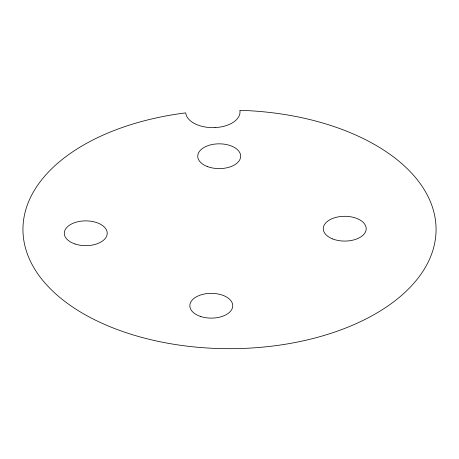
<?xml version="1.0" encoding="UTF-8"?>
<svg xmlns="http://www.w3.org/2000/svg" width="459" height="459" viewBox="0 0 459 459"><rect width="100%" height="100%" fill="white"/><g stroke="black" fill="none" stroke-linecap="round" stroke-linejoin="round"><path stroke-width="0.69" d="M215.047 127.585A27.19 15.698 0 0 0 239.873 110.321A206.561 119.26 0 0 1 412.176 285.108A206.561 119.26 0 0 1 64.994 301.546A206.561 119.26 0 0 1 185.688 112.885A27.19 15.698 0 0 0 215.047 127.585M75.035 243.993A21.458 12.387 0 0 0 107.222 233.258A21.458 12.387 0 0 0 75.035 222.529A21.458 12.387 0 0 0 75.035 243.993M200.56 316.463A21.458 12.387 0 0 0 232.747 305.734A21.458 12.387 0 0 0 200.56 295.005A21.458 12.387 0 0 0 200.56 316.463M332.7 238.95A21.458 12.387 0 0 0 366.139 229.575A21.458 12.387 0 0 0 335.357 217.543A21.458 12.387 0 0 0 332.7 238.95M207.175 166.479A21.458 12.387 0 0 0 240.614 157.104A21.458 12.387 0 0 0 209.826 145.073A21.458 12.387 0 0 0 207.175 166.479"/></g></svg>
